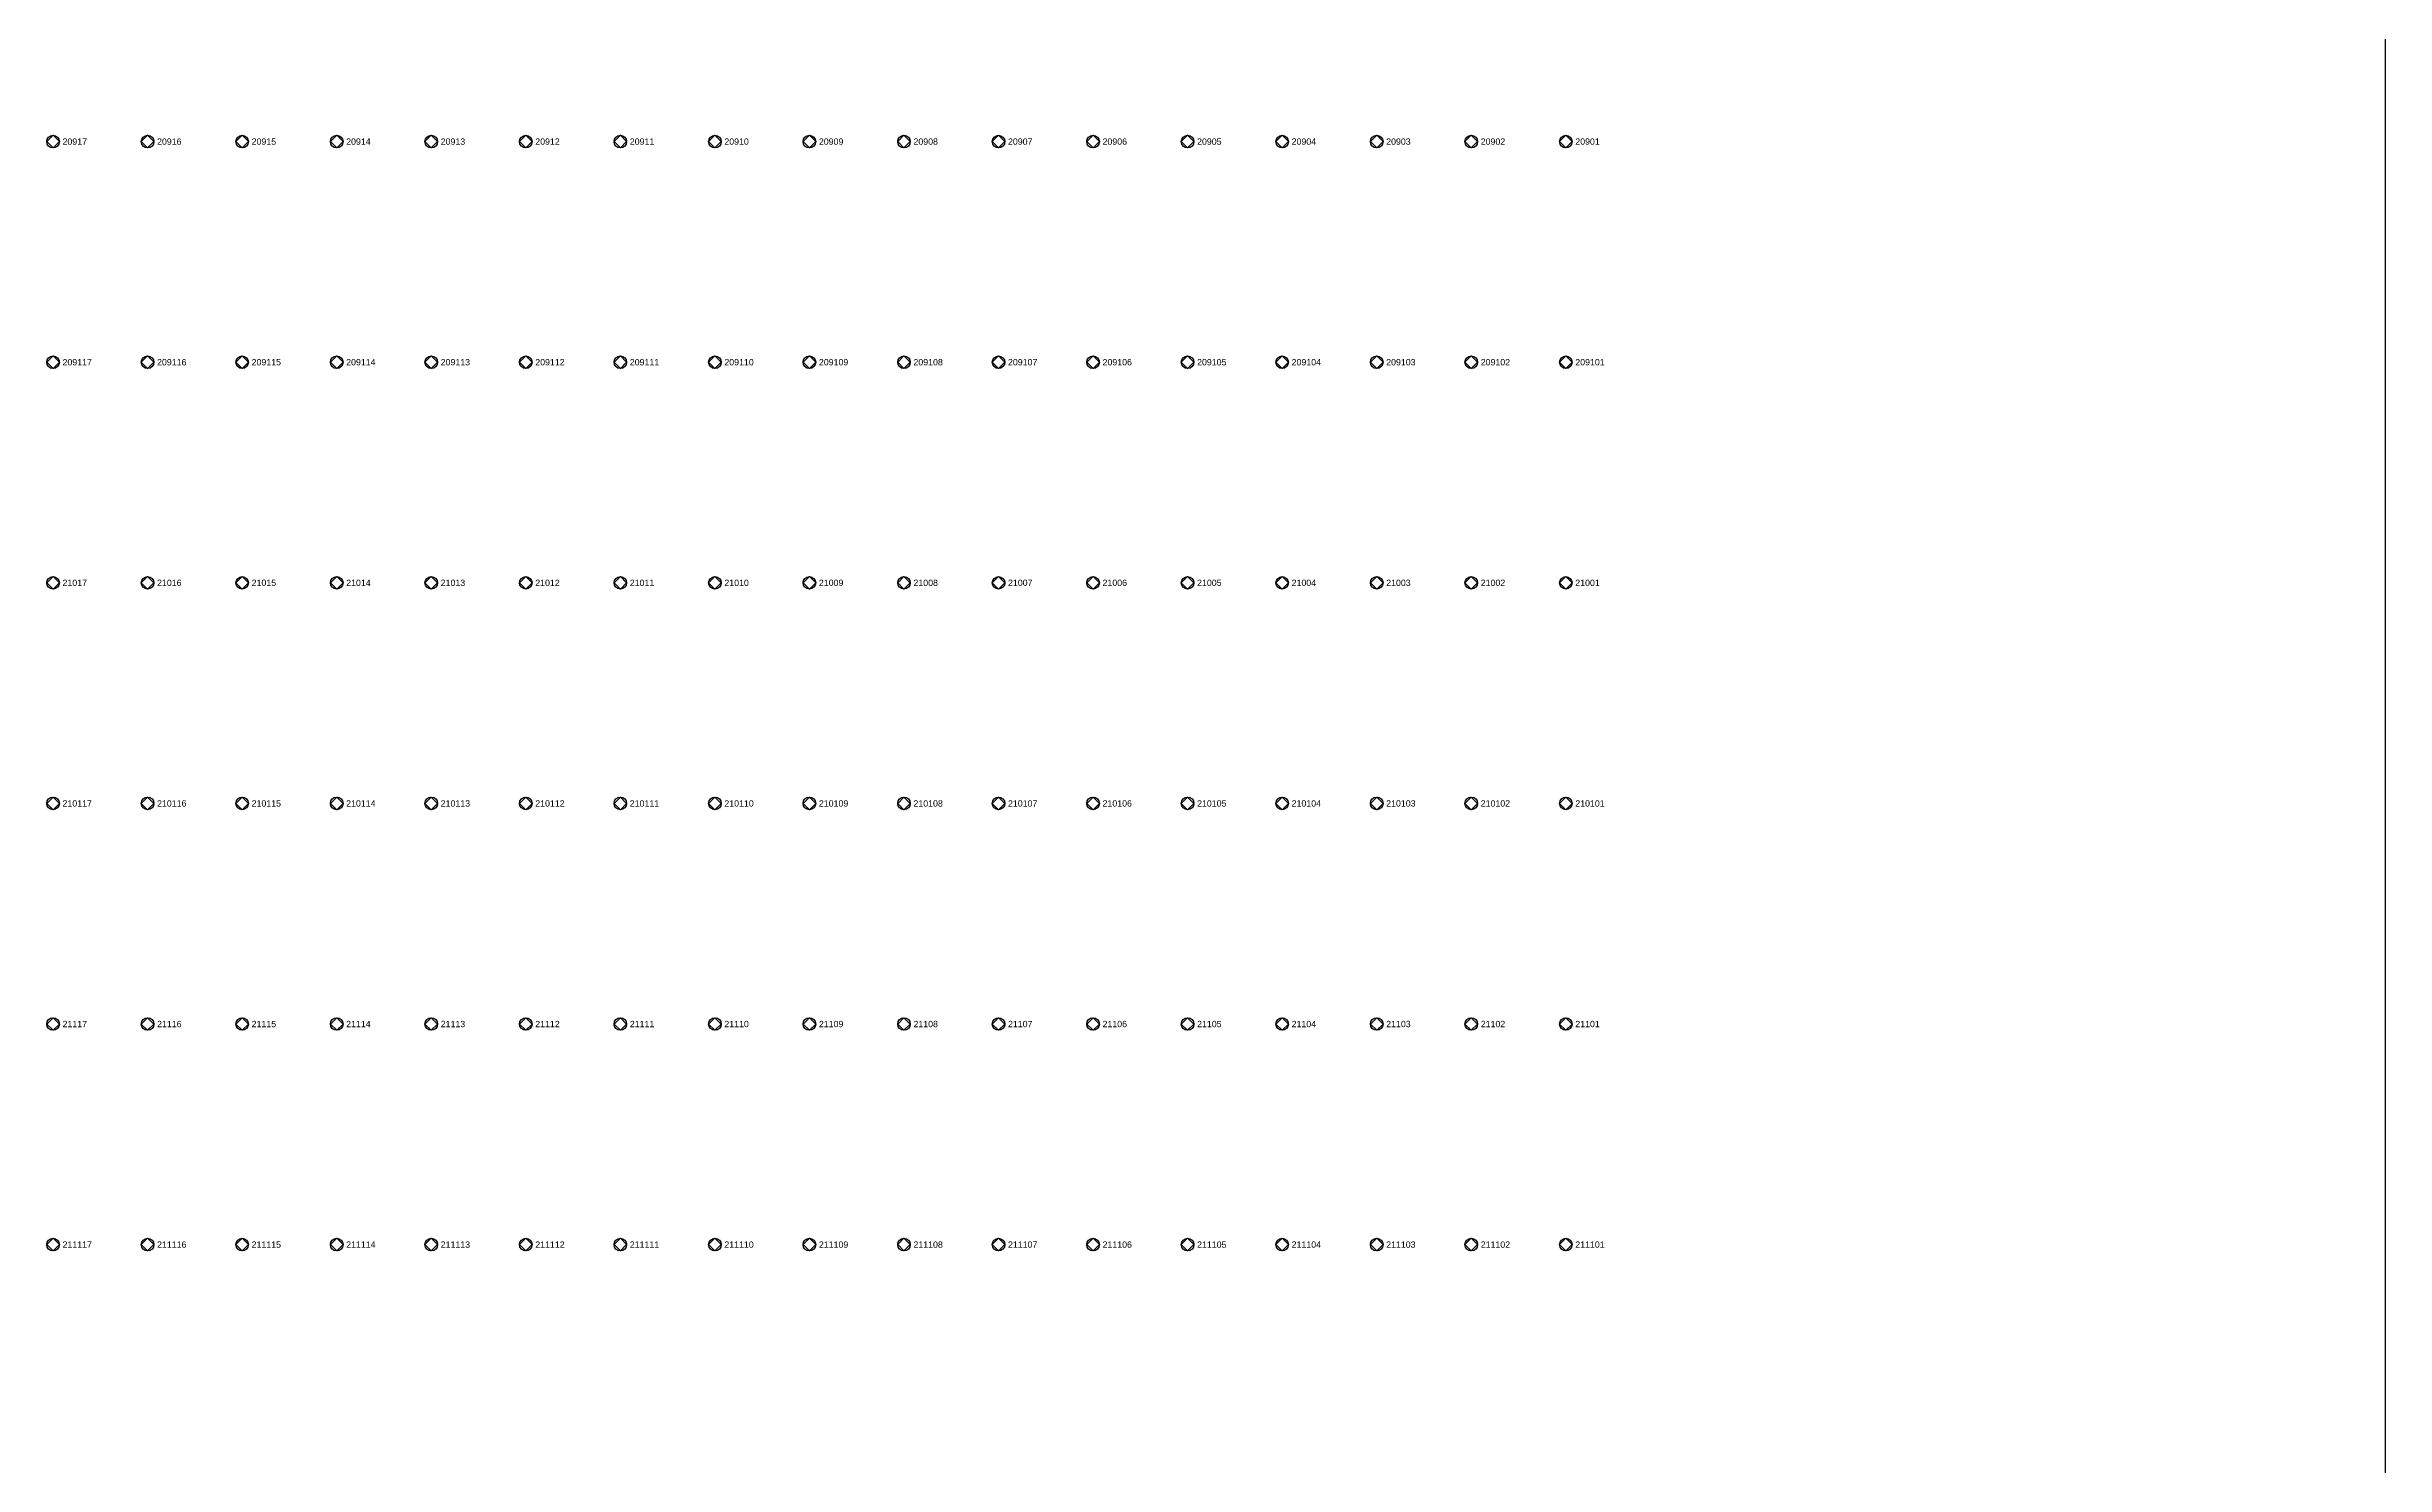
# Model space of a CAD drawing. Extents: x -5 to 376, y -217 to 241.
# Drawn here: x 282 to 376.2, y 12 to 69.2 of the extents above; entities that cross this region are included whole.
import ezdxf

# ---------------------------------------------------------------- set-up
doc = ezdxf.new("R2010")
doc.units = 0
for name, color, linetype in [('FIXTURE_INTERFACE_PIN', 4, 'CONTINUOUS'), ('FIXTURE_OUTLINE', 144, 'CONTINUOUS'), ('TESTER_INTERFACE_PIN', 144, 'CONTINUOUS'), ('TESTER_INTERFACE_PIN_LABEL', 144, 'CONTINUOUS')]:
    doc.layers.add(name, color=color, linetype=linetype)
doc.styles.get("Standard").update_dxf_attribs({"font": 'arial.ttf'})

msp = doc.modelspace()

# ---------------------------------------------------------------- linework, layer by layer
at = {"layer": 'FIXTURE_INTERFACE_PIN'}
for centre in [(282.22194, 65.3415), (286.03194, 65.3415), (289.84194, 65.3415), (293.65194, 65.3415), (297.46194, 65.3415), (301.27194, 65.3415), (305.08194, 65.3415), (308.89194, 65.3415), (312.70194, 65.3415), (316.51194, 65.3415), (320.32194, 65.3415), (324.13194, 65.3415), (327.94194, 65.3415), (331.75194, 65.3415), (335.56194, 65.3415), (339.37194, 65.3415), (343.18194, 65.3415), (282.22194, 56.4515), (286.03194, 56.4515), (289.84194, 56.4515), (293.65194, 56.4515), (297.46194, 56.4515), (301.27194, 56.4515), (305.08194, 56.4515), (308.89194, 56.4515), (312.70194, 56.4515), (316.51194, 56.4515), (320.32194, 56.4515), (324.13194, 56.4515), (327.94194, 56.4515), (331.75194, 56.4515), (335.56194, 56.4515), (339.37194, 56.4515), (343.18194, 56.4515), (282.22194, 47.5615), (286.03194, 47.5615), (289.84194, 47.5615), (293.65194, 47.5615), (297.46194, 47.5615), (301.27194, 47.5615), (305.08194, 47.5615), (308.89194, 47.5615), (312.70194, 47.5615), (316.51194, 47.5615), (320.32194, 47.5615), (324.13194, 47.5615), (327.94194, 47.5615), (331.75194, 47.5615), (335.56194, 47.5615), (339.37194, 47.5615), (343.18194, 47.5615), (282.22194, 38.6715), (286.03194, 38.6715), (289.84194, 38.6715), (293.65194, 38.6715), (297.46194, 38.6715), (301.27194, 38.6715), (305.08194, 38.6715), (308.89194, 38.6715), (312.70194, 38.6715), (316.51194, 38.6715), (320.32194, 38.6715), (324.13194, 38.6715), (327.94194, 38.6715), (331.75194, 38.6715), (335.56194, 38.6715), (339.37194, 38.6715), (343.18194, 38.6715), (282.22194, 29.7815), (286.03194, 29.7815), (289.84194, 29.7815), (293.65194, 29.7815), (297.46194, 29.7815), (301.27194, 29.7815), (305.08194, 29.7815), (308.89194, 29.7815), (312.70194, 29.7815), (316.51194, 29.7815), (320.32194, 29.7815), (324.13194, 29.7815), (327.94194, 29.7815), (331.75194, 29.7815), (335.56194, 29.7815), (339.37194, 29.7815), (343.18194, 29.7815), (282.22194, 20.8915), (286.03194, 20.8915), (289.84194, 20.8915), (293.65194, 20.8915), (297.46194, 20.8915), (301.27194, 20.8915), (305.08194, 20.8915), (308.89194, 20.8915), (312.70194, 20.8915), (316.51194, 20.8915), (320.32194, 20.8915), (324.13194, 20.8915), (327.94194, 20.8915), (331.75194, 20.8915), (335.56194, 20.8915), (339.37194, 20.8915), (343.18194, 20.8915)]:
    msp.add_circle(centre, 0.254, dxfattribs=at)
at = {"layer": 'FIXTURE_OUTLINE'}
msp.add_line((376.20194, 240.6015), (376.20194, -216.5985), dxfattribs=at)
at = {"layer": 'TESTER_INTERFACE_PIN'}
for p, q in [((282.22194, 65.5955), (281.96794, 65.3415)), ((281.96794, 65.3415), (282.22194, 65.0875)), ((282.47594, 65.3415), (282.22194, 65.5955)), ((282.22194, 65.0875), (282.47594, 65.3415)), ((286.03194, 65.5955), (285.77794, 65.3415)), ((285.77794, 65.3415), (286.03194, 65.0875)), ((286.28594, 65.3415), (286.03194, 65.5955)), ((286.03194, 65.0875), (286.28594, 65.3415)), ((289.84194, 65.5955), (289.58794, 65.3415)), ((289.58794, 65.3415), (289.84194, 65.0875)), ((290.09594, 65.3415), (289.84194, 65.5955)), ((289.84194, 65.0875), (290.09594, 65.3415)), ((293.65194, 65.5955), (293.39794, 65.3415)), ((293.39794, 65.3415), (293.65194, 65.0875)), ((293.90594, 65.3415), (293.65194, 65.5955)), ((293.65194, 65.0875), (293.90594, 65.3415)), ((297.46194, 65.5955), (297.20794, 65.3415)), ((297.20794, 65.3415), (297.46194, 65.0875)), ((297.71594, 65.3415), (297.46194, 65.5955)), ((297.46194, 65.0875), (297.71594, 65.3415)), ((301.27194, 65.5955), (301.01794, 65.3415)), ((301.01794, 65.3415), (301.27194, 65.0875)), ((301.52594, 65.3415), (301.27194, 65.5955)), ((301.27194, 65.0875), (301.52594, 65.3415)), ((305.08194, 65.5955), (304.82794, 65.3415)), ((304.82794, 65.3415), (305.08194, 65.0875)), ((305.33594, 65.3415), (305.08194, 65.5955)), ((305.08194, 65.0875), (305.33594, 65.3415)), ((308.89194, 65.5955), (308.63794, 65.3415)), ((308.63794, 65.3415), (308.89194, 65.0875)), ((309.14594, 65.3415), (308.89194, 65.5955)), ((308.89194, 65.0875), (309.14594, 65.3415)), ((312.70194, 65.5955), (312.44794, 65.3415)), ((312.44794, 65.3415), (312.70194, 65.0875)), ((312.95594, 65.3415), (312.70194, 65.5955)), ((312.70194, 65.0875), (312.95594, 65.3415)), ((316.51194, 65.5955), (316.25794, 65.3415)), ((316.25794, 65.3415), (316.51194, 65.0875)), ((316.76594, 65.3415), (316.51194, 65.5955)), ((316.51194, 65.0875), (316.76594, 65.3415)), ((320.32194, 65.5955), (320.06794, 65.3415)), ((320.06794, 65.3415), (320.32194, 65.0875)), ((320.57594, 65.3415), (320.32194, 65.5955)), ((320.32194, 65.0875), (320.57594, 65.3415)), ((324.13194, 65.5955), (323.87794, 65.3415)), ((323.87794, 65.3415), (324.13194, 65.0875)), ((324.38594, 65.3415), (324.13194, 65.5955)), ((324.13194, 65.0875), (324.38594, 65.3415)), ((327.94194, 65.5955), (327.68794, 65.3415)), ((327.68794, 65.3415), (327.94194, 65.0875)), ((328.19594, 65.3415), (327.94194, 65.5955)), ((327.94194, 65.0875), (328.19594, 65.3415)), ((331.75194, 65.5955), (331.49794, 65.3415)), ((331.49794, 65.3415), (331.75194, 65.0875)), ((332.00594, 65.3415), (331.75194, 65.5955)), ((331.75194, 65.0875), (332.00594, 65.3415)), ((335.56194, 65.5955), (335.30794, 65.3415)), ((335.30794, 65.3415), (335.56194, 65.0875)), ((335.81594, 65.3415), (335.56194, 65.5955)), ((335.56194, 65.0875), (335.81594, 65.3415)), ((339.37194, 65.5955), (339.11794, 65.3415)), ((339.11794, 65.3415), (339.37194, 65.0875)), ((339.62594, 65.3415), (339.37194, 65.5955)), ((339.37194, 65.0875), (339.62594, 65.3415)), ((343.18194, 65.5955), (342.92794, 65.3415)), ((342.92794, 65.3415), (343.18194, 65.0875)), ((343.43594, 65.3415), (343.18194, 65.5955)), ((343.18194, 65.0875), (343.43594, 65.3415)), ((282.22194, 56.7055), (281.96794, 56.4515)), ((282.47594, 56.4515), (282.22194, 56.7055)), ((286.03194, 56.7055), (285.77794, 56.4515)), ((286.28594, 56.4515), (286.03194, 56.7055)), ((289.84194, 56.7055), (289.58794, 56.4515)), ((290.09594, 56.4515), (289.84194, 56.7055)), ((293.65194, 56.7055), (293.39794, 56.4515)), ((293.90594, 56.4515), (293.65194, 56.7055)), ((297.46194, 56.7055), (297.20794, 56.4515)), ((297.71594, 56.4515), (297.46194, 56.7055)), ((301.27194, 56.7055), (301.01794, 56.4515)), ((301.52594, 56.4515), (301.27194, 56.7055)), ((305.08194, 56.7055), (304.82794, 56.4515)), ((305.33594, 56.4515), (305.08194, 56.7055)), ((308.89194, 56.7055), (308.63794, 56.4515)), ((309.14594, 56.4515), (308.89194, 56.7055)), ((312.70194, 56.7055), (312.44794, 56.4515)), ((312.95594, 56.4515), (312.70194, 56.7055)), ((316.51194, 56.7055), (316.25794, 56.4515)), ((316.76594, 56.4515), (316.51194, 56.7055)), ((320.32194, 56.7055), (320.06794, 56.4515)), ((320.57594, 56.4515), (320.32194, 56.7055)), ((324.13194, 56.7055), (323.87794, 56.4515)), ((324.38594, 56.4515), (324.13194, 56.7055)), ((327.94194, 56.7055), (327.68794, 56.4515)), ((328.19594, 56.4515), (327.94194, 56.7055)), ((331.75194, 56.7055), (331.49794, 56.4515)), ((332.00594, 56.4515), (331.75194, 56.7055)), ((335.56194, 56.7055), (335.30794, 56.4515)), ((335.81594, 56.4515), (335.56194, 56.7055)), ((339.37194, 56.7055), (339.11794, 56.4515)), ((339.62594, 56.4515), (339.37194, 56.7055)), ((343.18194, 56.7055), (342.92794, 56.4515)), ((343.43594, 56.4515), (343.18194, 56.7055)), ((281.96794, 56.4515), (282.22194, 56.1975)), ((282.22194, 56.1975), (282.47594, 56.4515)), ((285.77794, 56.4515), (286.03194, 56.1975)), ((286.03194, 56.1975), (286.28594, 56.4515)), ((289.58794, 56.4515), (289.84194, 56.1975)), ((289.84194, 56.1975), (290.09594, 56.4515)), ((293.39794, 56.4515), (293.65194, 56.1975)), ((293.65194, 56.1975), (293.90594, 56.4515)), ((297.20794, 56.4515), (297.46194, 56.1975)), ((297.46194, 56.1975), (297.71594, 56.4515)), ((301.01794, 56.4515), (301.27194, 56.1975)), ((301.27194, 56.1975), (301.52594, 56.4515)), ((304.82794, 56.4515), (305.08194, 56.1975)), ((305.08194, 56.1975), (305.33594, 56.4515)), ((308.63794, 56.4515), (308.89194, 56.1975)), ((308.89194, 56.1975), (309.14594, 56.4515)), ((312.44794, 56.4515), (312.70194, 56.1975)), ((312.70194, 56.1975), (312.95594, 56.4515)), ((316.25794, 56.4515), (316.51194, 56.1975)), ((316.51194, 56.1975), (316.76594, 56.4515)), ((320.06794, 56.4515), (320.32194, 56.1975)), ((320.32194, 56.1975), (320.57594, 56.4515)), ((323.87794, 56.4515), (324.13194, 56.1975)), ((324.13194, 56.1975), (324.38594, 56.4515)), ((327.68794, 56.4515), (327.94194, 56.1975)), ((327.94194, 56.1975), (328.19594, 56.4515)), ((331.49794, 56.4515), (331.75194, 56.1975)), ((331.75194, 56.1975), (332.00594, 56.4515)), ((335.30794, 56.4515), (335.56194, 56.1975)), ((335.56194, 56.1975), (335.81594, 56.4515)), ((339.11794, 56.4515), (339.37194, 56.1975)), ((339.37194, 56.1975), (339.62594, 56.4515)), ((342.92794, 56.4515), (343.18194, 56.1975)), ((343.18194, 56.1975), (343.43594, 56.4515)), ((282.22194, 47.8155), (281.96794, 47.5615)), ((281.96794, 47.5615), (282.22194, 47.3075)), ((282.47594, 47.5615), (282.22194, 47.8155)), ((282.22194, 47.3075), (282.47594, 47.5615)), ((286.03194, 47.8155), (285.77794, 47.5615)), ((285.77794, 47.5615), (286.03194, 47.3075)), ((286.28594, 47.5615), (286.03194, 47.8155)), ((286.03194, 47.3075), (286.28594, 47.5615)), ((289.84194, 47.8155), (289.58794, 47.5615)), ((289.58794, 47.5615), (289.84194, 47.3075)), ((290.09594, 47.5615), (289.84194, 47.8155)), ((289.84194, 47.3075), (290.09594, 47.5615)), ((293.65194, 47.8155), (293.39794, 47.5615)), ((293.39794, 47.5615), (293.65194, 47.3075)), ((293.90594, 47.5615), (293.65194, 47.8155)), ((293.65194, 47.3075), (293.90594, 47.5615)), ((297.46194, 47.8155), (297.20794, 47.5615)), ((297.20794, 47.5615), (297.46194, 47.3075)), ((297.71594, 47.5615), (297.46194, 47.8155)), ((297.46194, 47.3075), (297.71594, 47.5615)), ((301.27194, 47.8155), (301.01794, 47.5615)), ((301.01794, 47.5615), (301.27194, 47.3075)), ((301.52594, 47.5615), (301.27194, 47.8155)), ((301.27194, 47.3075), (301.52594, 47.5615)), ((305.08194, 47.8155), (304.82794, 47.5615)), ((304.82794, 47.5615), (305.08194, 47.3075)), ((305.33594, 47.5615), (305.08194, 47.8155)), ((305.08194, 47.3075), (305.33594, 47.5615)), ((308.89194, 47.8155), (308.63794, 47.5615)), ((308.63794, 47.5615), (308.89194, 47.3075)), ((309.14594, 47.5615), (308.89194, 47.8155)), ((308.89194, 47.3075), (309.14594, 47.5615)), ((312.70194, 47.8155), (312.44794, 47.5615)), ((312.44794, 47.5615), (312.70194, 47.3075)), ((312.95594, 47.5615), (312.70194, 47.8155)), ((312.70194, 47.3075), (312.95594, 47.5615)), ((316.51194, 47.8155), (316.25794, 47.5615)), ((316.25794, 47.5615), (316.51194, 47.3075)), ((316.76594, 47.5615), (316.51194, 47.8155)), ((316.51194, 47.3075), (316.76594, 47.5615)), ((320.32194, 47.8155), (320.06794, 47.5615)), ((320.06794, 47.5615), (320.32194, 47.3075)), ((320.57594, 47.5615), (320.32194, 47.8155)), ((320.32194, 47.3075), (320.57594, 47.5615)), ((324.13194, 47.8155), (323.87794, 47.5615)), ((323.87794, 47.5615), (324.13194, 47.3075)), ((324.38594, 47.5615), (324.13194, 47.8155)), ((324.13194, 47.3075), (324.38594, 47.5615)), ((327.94194, 47.8155), (327.68794, 47.5615)), ((327.68794, 47.5615), (327.94194, 47.3075)), ((328.19594, 47.5615), (327.94194, 47.8155)), ((327.94194, 47.3075), (328.19594, 47.5615)), ((331.75194, 47.8155), (331.49794, 47.5615)), ((331.49794, 47.5615), (331.75194, 47.3075)), ((332.00594, 47.5615), (331.75194, 47.8155)), ((331.75194, 47.3075), (332.00594, 47.5615)), ((335.56194, 47.8155), (335.30794, 47.5615)), ((335.30794, 47.5615), (335.56194, 47.3075)), ((335.81594, 47.5615), (335.56194, 47.8155)), ((335.56194, 47.3075), (335.81594, 47.5615)), ((339.37194, 47.8155), (339.11794, 47.5615)), ((339.11794, 47.5615), (339.37194, 47.3075)), ((339.62594, 47.5615), (339.37194, 47.8155)), ((339.37194, 47.3075), (339.62594, 47.5615)), ((343.18194, 47.8155), (342.92794, 47.5615)), ((342.92794, 47.5615), (343.18194, 47.3075)), ((343.43594, 47.5615), (343.18194, 47.8155)), ((343.18194, 47.3075), (343.43594, 47.5615)), ((282.22194, 38.9255), (281.96794, 38.6715)), ((281.96794, 38.6715), (282.22194, 38.4175)), ((282.47594, 38.6715), (282.22194, 38.9255)), ((282.22194, 38.4175), (282.47594, 38.6715)), ((286.03194, 38.9255), (285.77794, 38.6715)), ((285.77794, 38.6715), (286.03194, 38.4175)), ((286.28594, 38.6715), (286.03194, 38.9255)), ((286.03194, 38.4175), (286.28594, 38.6715)), ((289.84194, 38.9255), (289.58794, 38.6715)), ((289.58794, 38.6715), (289.84194, 38.4175)), ((290.09594, 38.6715), (289.84194, 38.9255)), ((289.84194, 38.4175), (290.09594, 38.6715)), ((293.65194, 38.9255), (293.39794, 38.6715)), ((293.39794, 38.6715), (293.65194, 38.4175)), ((293.90594, 38.6715), (293.65194, 38.9255)), ((293.65194, 38.4175), (293.90594, 38.6715)), ((297.46194, 38.9255), (297.20794, 38.6715)), ((297.20794, 38.6715), (297.46194, 38.4175)), ((297.71594, 38.6715), (297.46194, 38.9255)), ((297.46194, 38.4175), (297.71594, 38.6715)), ((301.27194, 38.9255), (301.01794, 38.6715)), ((301.01794, 38.6715), (301.27194, 38.4175)), ((301.52594, 38.6715), (301.27194, 38.9255)), ((301.27194, 38.4175), (301.52594, 38.6715)), ((305.08194, 38.9255), (304.82794, 38.6715)), ((304.82794, 38.6715), (305.08194, 38.4175)), ((305.33594, 38.6715), (305.08194, 38.9255)), ((305.08194, 38.4175), (305.33594, 38.6715)), ((308.89194, 38.9255), (308.63794, 38.6715)), ((308.63794, 38.6715), (308.89194, 38.4175)), ((309.14594, 38.6715), (308.89194, 38.9255)), ((308.89194, 38.4175), (309.14594, 38.6715)), ((312.70194, 38.9255), (312.44794, 38.6715)), ((312.44794, 38.6715), (312.70194, 38.4175)), ((312.95594, 38.6715), (312.70194, 38.9255)), ((312.70194, 38.4175), (312.95594, 38.6715)), ((316.51194, 38.9255), (316.25794, 38.6715)), ((316.25794, 38.6715), (316.51194, 38.4175)), ((316.76594, 38.6715), (316.51194, 38.9255)), ((316.51194, 38.4175), (316.76594, 38.6715)), ((320.32194, 38.9255), (320.06794, 38.6715)), ((320.06794, 38.6715), (320.32194, 38.4175)), ((320.57594, 38.6715), (320.32194, 38.9255)), ((320.32194, 38.4175), (320.57594, 38.6715)), ((324.13194, 38.9255), (323.87794, 38.6715)), ((323.87794, 38.6715), (324.13194, 38.4175)), ((324.38594, 38.6715), (324.13194, 38.9255)), ((324.13194, 38.4175), (324.38594, 38.6715)), ((327.94194, 38.9255), (327.68794, 38.6715)), ((327.68794, 38.6715), (327.94194, 38.4175)), ((328.19594, 38.6715), (327.94194, 38.9255)), ((327.94194, 38.4175), (328.19594, 38.6715)), ((331.75194, 38.9255), (331.49794, 38.6715)), ((331.49794, 38.6715), (331.75194, 38.4175)), ((332.00594, 38.6715), (331.75194, 38.9255)), ((331.75194, 38.4175), (332.00594, 38.6715)), ((335.56194, 38.9255), (335.30794, 38.6715)), ((335.30794, 38.6715), (335.56194, 38.4175)), ((335.81594, 38.6715), (335.56194, 38.9255)), ((335.56194, 38.4175), (335.81594, 38.6715)), ((339.37194, 38.9255), (339.11794, 38.6715)), ((339.11794, 38.6715), (339.37194, 38.4175)), ((339.62594, 38.6715), (339.37194, 38.9255)), ((339.37194, 38.4175), (339.62594, 38.6715)), ((343.18194, 38.9255), (342.92794, 38.6715)), ((342.92794, 38.6715), (343.18194, 38.4175)), ((343.43594, 38.6715), (343.18194, 38.9255)), ((343.18194, 38.4175), (343.43594, 38.6715)), ((282.22194, 30.0355), (281.96794, 29.7815)), ((281.96794, 29.7815), (282.22194, 29.5275)), ((282.47594, 29.7815), (282.22194, 30.0355)), ((282.22194, 29.5275), (282.47594, 29.7815)), ((286.03194, 30.0355), (285.77794, 29.7815)), ((285.77794, 29.7815), (286.03194, 29.5275)), ((286.28594, 29.7815), (286.03194, 30.0355)), ((286.03194, 29.5275), (286.28594, 29.7815)), ((289.84194, 30.0355), (289.58794, 29.7815)), ((289.58794, 29.7815), (289.84194, 29.5275)), ((290.09594, 29.7815), (289.84194, 30.0355)), ((289.84194, 29.5275), (290.09594, 29.7815)), ((293.65194, 30.0355), (293.39794, 29.7815)), ((293.39794, 29.7815), (293.65194, 29.5275)), ((293.90594, 29.7815), (293.65194, 30.0355)), ((293.65194, 29.5275), (293.90594, 29.7815)), ((297.46194, 30.0355), (297.20794, 29.7815)), ((297.20794, 29.7815), (297.46194, 29.5275)), ((297.71594, 29.7815), (297.46194, 30.0355)), ((297.46194, 29.5275), (297.71594, 29.7815)), ((301.27194, 30.0355), (301.01794, 29.7815)), ((301.01794, 29.7815), (301.27194, 29.5275)), ((301.52594, 29.7815), (301.27194, 30.0355)), ((301.27194, 29.5275), (301.52594, 29.7815)), ((305.08194, 30.0355), (304.82794, 29.7815)), ((304.82794, 29.7815), (305.08194, 29.5275)), ((305.33594, 29.7815), (305.08194, 30.0355)), ((305.08194, 29.5275), (305.33594, 29.7815)), ((308.89194, 30.0355), (308.63794, 29.7815)), ((308.63794, 29.7815), (308.89194, 29.5275)), ((309.14594, 29.7815), (308.89194, 30.0355)), ((308.89194, 29.5275), (309.14594, 29.7815)), ((312.70194, 30.0355), (312.44794, 29.7815)), ((312.44794, 29.7815), (312.70194, 29.5275)), ((312.95594, 29.7815), (312.70194, 30.0355)), ((312.70194, 29.5275), (312.95594, 29.7815)), ((316.51194, 30.0355), (316.25794, 29.7815)), ((316.25794, 29.7815), (316.51194, 29.5275)), ((316.76594, 29.7815), (316.51194, 30.0355)), ((316.51194, 29.5275), (316.76594, 29.7815)), ((320.32194, 30.0355), (320.06794, 29.7815)), ((320.06794, 29.7815), (320.32194, 29.5275)), ((320.57594, 29.7815), (320.32194, 30.0355)), ((320.32194, 29.5275), (320.57594, 29.7815)), ((324.13194, 30.0355), (323.87794, 29.7815)), ((323.87794, 29.7815), (324.13194, 29.5275)), ((324.38594, 29.7815), (324.13194, 30.0355)), ((324.13194, 29.5275), (324.38594, 29.7815)), ((327.94194, 30.0355), (327.68794, 29.7815)), ((327.68794, 29.7815), (327.94194, 29.5275)), ((328.19594, 29.7815), (327.94194, 30.0355)), ((327.94194, 29.5275), (328.19594, 29.7815)), ((331.75194, 30.0355), (331.49794, 29.7815)), ((331.49794, 29.7815), (331.75194, 29.5275)), ((332.00594, 29.7815), (331.75194, 30.0355)), ((331.75194, 29.5275), (332.00594, 29.7815)), ((335.56194, 30.0355), (335.30794, 29.7815)), ((335.30794, 29.7815), (335.56194, 29.5275)), ((335.81594, 29.7815), (335.56194, 30.0355)), ((335.56194, 29.5275), (335.81594, 29.7815)), ((339.37194, 30.0355), (339.11794, 29.7815)), ((339.11794, 29.7815), (339.37194, 29.5275)), ((339.62594, 29.7815), (339.37194, 30.0355)), ((339.37194, 29.5275), (339.62594, 29.7815)), ((343.18194, 30.0355), (342.92794, 29.7815)), ((342.92794, 29.7815), (343.18194, 29.5275)), ((343.43594, 29.7815), (343.18194, 30.0355)), ((343.18194, 29.5275), (343.43594, 29.7815)), ((282.22194, 21.1455), (281.96794, 20.8915)), ((281.96794, 20.8915), (282.22194, 20.6375)), ((282.47594, 20.8915), (282.22194, 21.1455)), ((282.22194, 20.6375), (282.47594, 20.8915)), ((286.03194, 21.1455), (285.77794, 20.8915)), ((285.77794, 20.8915), (286.03194, 20.6375)), ((286.28594, 20.8915), (286.03194, 21.1455)), ((286.03194, 20.6375), (286.28594, 20.8915)), ((289.84194, 21.1455), (289.58794, 20.8915)), ((289.58794, 20.8915), (289.84194, 20.6375)), ((290.09594, 20.8915), (289.84194, 21.1455)), ((289.84194, 20.6375), (290.09594, 20.8915)), ((293.65194, 21.1455), (293.39794, 20.8915)), ((293.39794, 20.8915), (293.65194, 20.6375)), ((293.90594, 20.8915), (293.65194, 21.1455)), ((293.65194, 20.6375), (293.90594, 20.8915)), ((297.46194, 21.1455), (297.20794, 20.8915)), ((297.20794, 20.8915), (297.46194, 20.6375)), ((297.71594, 20.8915), (297.46194, 21.1455)), ((297.46194, 20.6375), (297.71594, 20.8915)), ((301.27194, 21.1455), (301.01794, 20.8915)), ((301.01794, 20.8915), (301.27194, 20.6375)), ((301.52594, 20.8915), (301.27194, 21.1455)), ((301.27194, 20.6375), (301.52594, 20.8915)), ((305.08194, 21.1455), (304.82794, 20.8915)), ((304.82794, 20.8915), (305.08194, 20.6375)), ((305.33594, 20.8915), (305.08194, 21.1455)), ((305.08194, 20.6375), (305.33594, 20.8915)), ((308.89194, 21.1455), (308.63794, 20.8915)), ((308.63794, 20.8915), (308.89194, 20.6375)), ((309.14594, 20.8915), (308.89194, 21.1455)), ((308.89194, 20.6375), (309.14594, 20.8915)), ((312.70194, 21.1455), (312.44794, 20.8915)), ((312.44794, 20.8915), (312.70194, 20.6375)), ((312.95594, 20.8915), (312.70194, 21.1455)), ((312.70194, 20.6375), (312.95594, 20.8915)), ((316.51194, 21.1455), (316.25794, 20.8915)), ((316.25794, 20.8915), (316.51194, 20.6375)), ((316.76594, 20.8915), (316.51194, 21.1455)), ((316.51194, 20.6375), (316.76594, 20.8915)), ((320.32194, 21.1455), (320.06794, 20.8915)), ((320.06794, 20.8915), (320.32194, 20.6375)), ((320.57594, 20.8915), (320.32194, 21.1455)), ((320.32194, 20.6375), (320.57594, 20.8915)), ((324.13194, 21.1455), (323.87794, 20.8915)), ((323.87794, 20.8915), (324.13194, 20.6375)), ((324.38594, 20.8915), (324.13194, 21.1455)), ((324.13194, 20.6375), (324.38594, 20.8915)), ((327.94194, 21.1455), (327.68794, 20.8915)), ((327.68794, 20.8915), (327.94194, 20.6375)), ((328.19594, 20.8915), (327.94194, 21.1455)), ((327.94194, 20.6375), (328.19594, 20.8915)), ((331.75194, 21.1455), (331.49794, 20.8915)), ((331.49794, 20.8915), (331.75194, 20.6375)), ((332.00594, 20.8915), (331.75194, 21.1455)), ((331.75194, 20.6375), (332.00594, 20.8915)), ((335.56194, 21.1455), (335.30794, 20.8915)), ((335.30794, 20.8915), (335.56194, 20.6375)), ((335.81594, 20.8915), (335.56194, 21.1455)), ((335.56194, 20.6375), (335.81594, 20.8915)), ((339.37194, 21.1455), (339.11794, 20.8915)), ((339.11794, 20.8915), (339.37194, 20.6375)), ((339.62594, 20.8915), (339.37194, 21.1455)), ((339.37194, 20.6375), (339.62594, 20.8915)), ((343.18194, 21.1455), (342.92794, 20.8915)), ((342.92794, 20.8915), (343.18194, 20.6375)), ((343.43594, 20.8915), (343.18194, 21.1455)), ((343.18194, 20.6375), (343.43594, 20.8915))]:
    msp.add_line(p, q, dxfattribs=at)

# ---------------------------------------------------------------- texts
at = {"layer": 'TESTER_INTERFACE_PIN_LABEL'}
for s, p in [('20917', (282.60294, 65.2145)), ('20916', (286.41294, 65.2145)), ('20915', (290.22294, 65.2145)), ('20914', (294.03294, 65.2145)), ('20913', (297.84294, 65.2145)), ('20912', (301.65294, 65.2145)), ('20911', (305.46294, 65.2145)), ('20910', (309.27294, 65.2145)), ('20909', (313.08294, 65.2145)), ('20908', (316.89294, 65.2145)), ('20907', (320.70294, 65.2145)), ('20906', (324.51294, 65.2145)), ('20905', (328.32294, 65.2145)), ('20904', (332.13294, 65.2145)), ('20903', (335.94294, 65.2145)), ('20902', (339.75294, 65.2145)), ('20901', (343.56294, 65.2145)), ('209117', (282.60294, 56.3245)), ('209116', (286.41294, 56.3245)), ('209115', (290.22294, 56.3245)), ('209114', (294.03294, 56.3245)), ('209113', (297.84294, 56.3245)), ('209112', (301.65294, 56.3245)), ('209111', (305.46294, 56.3245)), ('209110', (309.27294, 56.3245)), ('209109', (313.08294, 56.3245)), ('209108', (316.89294, 56.3245)), ('209107', (320.70294, 56.3245)), ('209106', (324.51294, 56.3245)), ('209105', (328.32294, 56.3245)), ('209104', (332.13294, 56.3245)), ('209103', (335.94294, 56.3245)), ('209102', (339.75294, 56.3245)), ('209101', (343.56294, 56.3245)), ('21017', (282.60294, 47.4345)), ('21016', (286.41294, 47.4345)), ('21015', (290.22294, 47.4345)), ('21014', (294.03294, 47.4345)), ('21013', (297.84294, 47.4345)), ('21012', (301.65294, 47.4345)), ('21011', (305.46294, 47.4345)), ('21010', (309.27294, 47.4345)), ('21009', (313.08294, 47.4345)), ('21008', (316.89294, 47.4345)), ('21007', (320.70294, 47.4345)), ('21006', (324.51294, 47.4345)), ('21005', (328.32294, 47.4345)), ('21004', (332.13294, 47.4345)), ('21003', (335.94294, 47.4345)), ('21002', (339.75294, 47.4345)), ('21001', (343.56294, 47.4345)), ('210117', (282.60294, 38.5445)), ('210116', (286.41294, 38.5445)), ('210115', (290.22294, 38.5445)), ('210114', (294.03294, 38.5445)), ('210113', (297.84294, 38.5445)), ('210112', (301.65294, 38.5445)), ('210111', (305.46294, 38.5445)), ('210110', (309.27294, 38.5445)), ('210109', (313.08294, 38.5445)), ('210108', (316.89294, 38.5445)), ('210107', (320.70294, 38.5445)), ('210106', (324.51294, 38.5445)), ('210105', (328.32294, 38.5445)), ('210104', (332.13294, 38.5445)), ('210103', (335.94294, 38.5445)), ('210102', (339.75294, 38.5445)), ('210101', (343.56294, 38.5445)), ('21117', (282.60294, 29.6545)), ('21116', (286.41294, 29.6545)), ('21115', (290.22294, 29.6545)), ('21114', (294.03294, 29.6545)), ('21113', (297.84294, 29.6545)), ('21112', (301.65294, 29.6545)), ('21111', (305.46294, 29.6545)), ('21110', (309.27294, 29.6545)), ('21109', (313.08294, 29.6545)), ('21108', (316.89294, 29.6545)), ('21107', (320.70294, 29.6545)), ('21106', (324.51294, 29.6545)), ('21105', (328.32294, 29.6545)), ('21104', (332.13294, 29.6545)), ('21103', (335.94294, 29.6545)), ('21102', (339.75294, 29.6545)), ('21101', (343.56294, 29.6545)), ('211117', (282.60294, 20.7645)), ('211116', (286.41294, 20.7645)), ('211115', (290.22294, 20.7645)), ('211114', (294.03294, 20.7645)), ('211113', (297.84294, 20.7645)), ('211112', (301.65294, 20.7645)), ('211111', (305.46294, 20.7645)), ('211110', (309.27294, 20.7645)), ('211109', (313.08294, 20.7645)), ('211108', (316.89294, 20.7645)), ('211107', (320.70294, 20.7645)), ('211106', (324.51294, 20.7645)), ('211105', (328.32294, 20.7645)), ('211104', (332.13294, 20.7645)), ('211103', (335.94294, 20.7645)), ('211102', (339.75294, 20.7645)), ('211101', (343.56294, 20.7645))]:
    msp.add_text(s, height=0.254, dxfattribs=at).set_placement(p)

doc.saveas('drawing.dxf')
